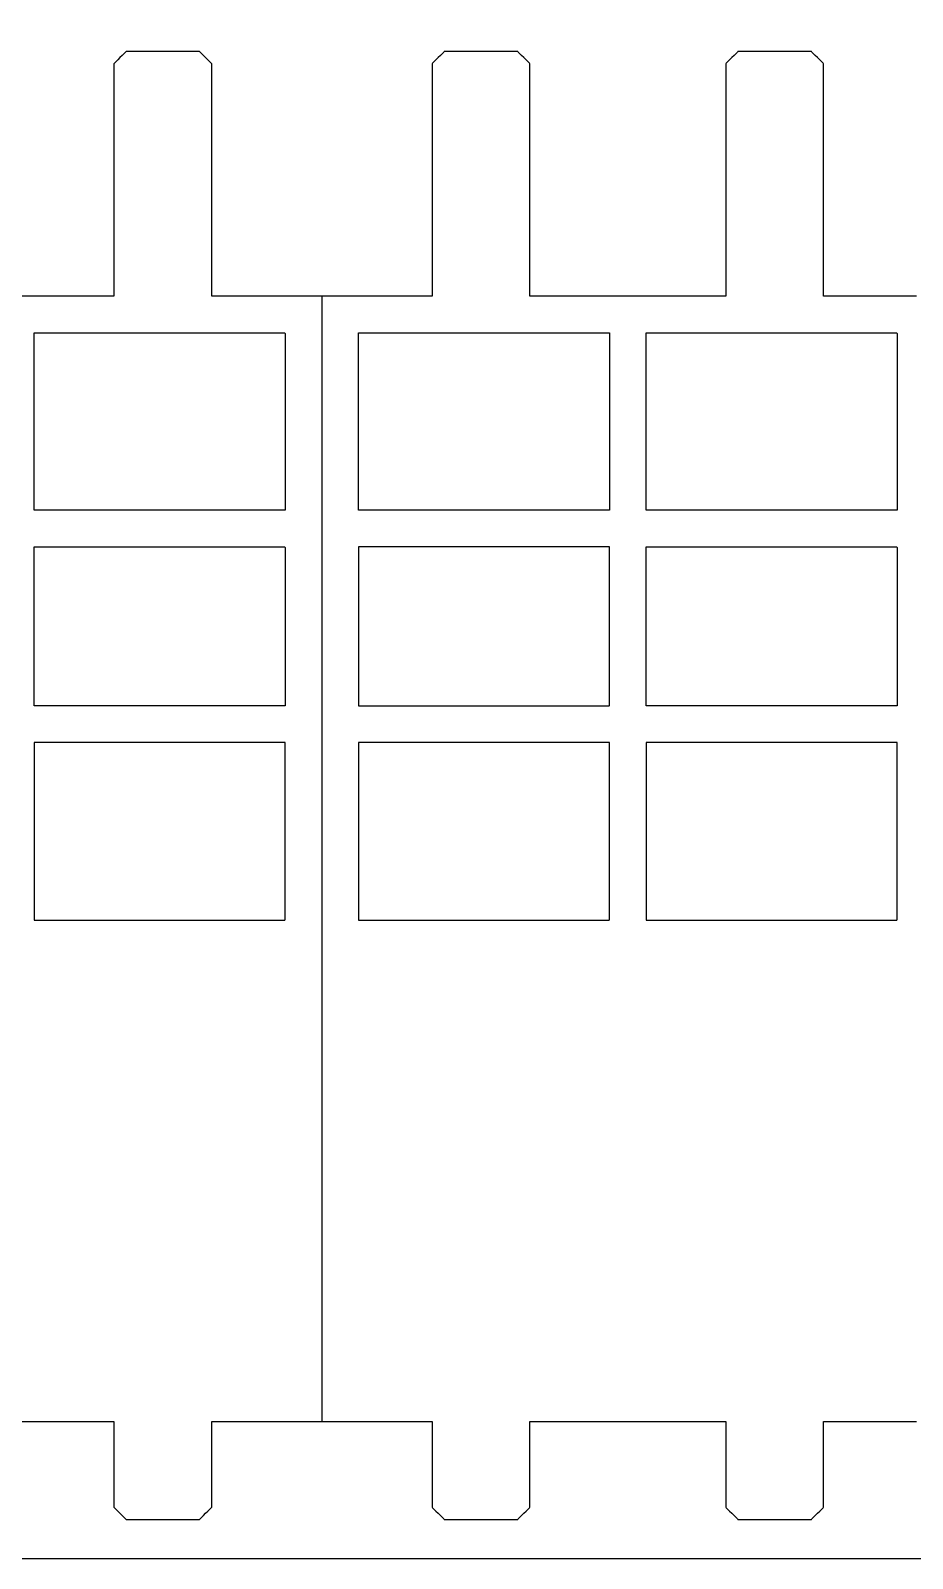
# Model space of a CAD drawing. Header units: millimetres. Extents: x 132 to 771, y 404 to 944.
# Drawn here: x 644.5 to 680.5, y 687.5 to 750 of the extents above; entities that cross this region are included whole.
import ezdxf

# ---------------------------------------------------------------- set-up
doc = ezdxf.new("R2010")
doc.units = ezdxf.units.MM
doc.header["$MEASUREMENT"] = 0
doc.layers.get('0').update_dxf_attribs({"linetype": 'CONTINUOUS', "true_color": 0xffffff})

msp = doc.modelspace()

# ---------------------------------------------------------------- linework, layer by layer
at = {"color": 6, "linetype": 'Continuous'}
msp.add_lwpolyline([(469.246, 687.545), (769.246, 687.545), (769.246, 837.545), (469.246, 837.545)], close=True, dxfattribs=at)
at = {"color": 7, "linetype": 'Continuous', "true_color": 0xffffff}
for points in [[(680.658, 739.14), (680.318, 739.14), (679.935, 739.14), (679.53, 739.14), (679.11, 739.14), (678.69, 739.14), (678.285, 739.14), (677.903, 739.14), (677.563, 739.14), (677.413, 739.14), (677.275, 739.14), (677.155, 739.14), (677.053, 739.14), (676.97, 739.14), (676.91, 739.14), (676.873, 739.14), (676.86, 739.14), (676.86, 739.168), (676.86, 739.248), (676.86, 739.375), (676.86, 739.548), (676.86, 739.763), (676.86, 740.018), (676.86, 740.305), (676.86, 740.625), (676.86, 740.973), (676.86, 741.343), (676.86, 741.735), (676.86, 742.145), (676.86, 743.005), (676.86, 743.89), (676.86, 744.775), (676.86, 745.635), (676.86, 746.045), (676.86, 746.438), (676.86, 746.808), (676.86, 747.155), (676.86, 747.475), (676.86, 747.763), (676.86, 748.018), (676.86, 748.233), (676.86, 748.405), (676.86, 748.533), (676.86, 748.613), (676.86, 748.64), (676.838, 748.663), (676.783, 748.718), (676.703, 748.798), (676.61, 748.89), (676.518, 748.983), (676.438, 749.063), (676.383, 749.118), (676.36, 749.14), (676.353, 749.14), (676.328, 749.14), (676.285, 749.14), (676.23, 749.14), (676.083, 749.14), (675.893, 749.14), (675.665, 749.14), (675.41, 749.14), (675.14, 749.14), (674.86, 749.14), (674.58, 749.14), (674.31, 749.14), (674.055, 749.14), (673.83, 749.14), (673.638, 749.14), (673.49, 749.14), (673.435, 749.14), (673.393, 749.14), (673.368, 749.14), (673.36, 749.14), (673.338, 749.118), (673.283, 749.063), (673.203, 748.983), (673.11, 748.89), (673.018, 748.798), (672.938, 748.718), (672.883, 748.663), (672.86, 748.64), (672.86, 748.613), (672.86, 748.533), (672.86, 748.405), (672.86, 748.233), (672.86, 748.018), (672.86, 747.763), (672.86, 747.475), (672.86, 747.155), (672.86, 746.808), (672.86, 746.438), (672.86, 746.045), (672.86, 745.635), (672.86, 744.775), (672.86, 743.89), (672.86, 743.005), (672.86, 742.145), (672.86, 741.735), (672.86, 741.343), (672.86, 740.973), (672.86, 740.625), (672.86, 740.305), (672.86, 740.018), (672.86, 739.763), (672.86, 739.548), (672.86, 739.375), (672.86, 739.248), (672.86, 739.168), (672.86, 739.14), (672.838, 739.14), (672.77, 739.14), (672.663, 739.14), (672.518, 739.14), (672.335, 739.14), (672.123, 739.14), (671.88, 739.14), (671.61, 739.14), (671.318, 739.14), (671.005, 739.14), (670.675, 739.14), (670.33, 739.14), (669.605, 739.14), (668.86, 739.14), (668.115, 739.14), (667.393, 739.14), (667.045, 739.14), (666.715, 739.14), (666.403, 739.14), (666.11, 739.14), (665.84, 739.14), (665.598, 739.14), (665.385, 739.14), (665.205, 739.14), (665.058, 739.14), (664.95, 739.14), (664.883, 739.14), (664.86, 739.14), (664.86, 739.168), (664.86, 739.248), (664.86, 739.375), (664.86, 739.548), (664.86, 739.763), (664.86, 740.018), (664.86, 740.305), (664.86, 740.625), (664.86, 740.973), (664.86, 741.343), (664.86, 741.735), (664.86, 742.145), (664.86, 743.005), (664.86, 743.89), (664.86, 744.775), (664.86, 745.635), (664.86, 746.045), (664.86, 746.438), (664.86, 746.808), (664.86, 747.155), (664.86, 747.475), (664.86, 747.763), (664.86, 748.018), (664.86, 748.233), (664.86, 748.405), (664.86, 748.533), (664.86, 748.613), (664.86, 748.64), (664.838, 748.663), (664.783, 748.718), (664.703, 748.798), (664.61, 748.89), (664.518, 748.983), (664.438, 749.063), (664.383, 749.118), (664.36, 749.14), (664.353, 749.14), (664.328, 749.14), (664.285, 749.14), (664.23, 749.14), (664.083, 749.14), (663.893, 749.14), (663.665, 749.14), (663.41, 749.14), (663.14, 749.14), (662.86, 749.14), (662.58, 749.14), (662.31, 749.14), (662.055, 749.14), (661.83, 749.14), (661.638, 749.14), (661.49, 749.14), (661.435, 749.14), (661.393, 749.14), (661.368, 749.14), (661.36, 749.14), (661.338, 749.118), (661.283, 749.063), (661.203, 748.983), (661.11, 748.89), (661.018, 748.798), (660.938, 748.718), (660.883, 748.663), (660.86, 748.64), (660.86, 748.613), (660.86, 748.533), (660.86, 748.405), (660.86, 748.233), (660.86, 748.018), (660.86, 747.763), (660.86, 747.475), (660.86, 747.155), (660.86, 746.808), (660.86, 746.438), (660.86, 746.045), (660.86, 745.635), (660.86, 744.775), (660.86, 743.89), (660.86, 743.005), (660.86, 742.145), (660.86, 741.735), (660.86, 741.343), (660.86, 740.973), (660.86, 740.625), (660.86, 740.305), (660.86, 740.018), (660.86, 739.763), (660.86, 739.548), (660.86, 739.375), (660.86, 739.248), (660.86, 739.168), (660.86, 739.14), (660.848, 739.14), (660.81, 739.14), (660.75, 739.14), (660.668, 739.14), (660.565, 739.14), (660.445, 739.14), (660.308, 739.14), (660.158, 739.14), (659.818, 739.14), (659.435, 739.14), (659.03, 739.14), (658.61, 739.14), (658.19, 739.14), (657.785, 739.14), (657.403, 739.14), (657.063, 739.14), (656.913, 739.14), (656.775, 739.14), (656.655, 739.14), (656.553, 739.14), (656.47, 739.14), (656.41, 739.14), (656.373, 739.14), (656.36, 739.14), (656.348, 739.14), (656.31, 739.14), (656.25, 739.14), (656.168, 739.14), (656.065, 739.14), (655.945, 739.14), (655.808, 739.14), (655.658, 739.14), (655.318, 739.14), (654.935, 739.14), (654.53, 739.14), (654.11, 739.14), (653.69, 739.14), (653.285, 739.14), (652.903, 739.14), (652.563, 739.14), (652.413, 739.14), (652.275, 739.14), (652.155, 739.14), (652.053, 739.14), (651.97, 739.14), (651.91, 739.14), (651.873, 739.14), (651.86, 739.14), (651.86, 739.168), (651.86, 739.248), (651.86, 739.375), (651.86, 739.548), (651.86, 739.763), (651.86, 740.018), (651.86, 740.305), (651.86, 740.625), (651.86, 740.973), (651.86, 741.343), (651.86, 741.735), (651.86, 742.145), (651.86, 743.005), (651.86, 743.89), (651.86, 744.775), (651.86, 745.635), (651.86, 746.045), (651.86, 746.438), (651.86, 746.808), (651.86, 747.155), (651.86, 747.475), (651.86, 747.763), (651.86, 748.018), (651.86, 748.233), (651.86, 748.405), (651.86, 748.533), (651.86, 748.613), (651.86, 748.64), (651.838, 748.663), (651.783, 748.718), (651.703, 748.798), (651.61, 748.89), (651.518, 748.983), (651.438, 749.063), (651.383, 749.118), (651.36, 749.14), (651.353, 749.14), (651.328, 749.14), (651.285, 749.14), (651.23, 749.14), (651.083, 749.14), (650.893, 749.14), (650.665, 749.14), (650.41, 749.14), (650.14, 749.14), (649.86, 749.14), (649.58, 749.14), (649.31, 749.14), (649.055, 749.14), (648.83, 749.14), (648.638, 749.14), (648.49, 749.14), (648.435, 749.14), (648.393, 749.14), (648.368, 749.14), (648.36, 749.14), (648.338, 749.118), (648.283, 749.063), (648.203, 748.983), (648.11, 748.89), (648.018, 748.798), (647.938, 748.718), (647.883, 748.663), (647.86, 748.64), (647.86, 748.613), (647.86, 748.533), (647.86, 748.405), (647.86, 748.233), (647.86, 748.018), (647.86, 747.763), (647.86, 747.475), (647.86, 747.155), (647.86, 746.808), (647.86, 746.438), (647.86, 746.045), (647.86, 745.635), (647.86, 744.775), (647.86, 743.89), (647.86, 743.005), (647.86, 742.145), (647.86, 741.735), (647.86, 741.343), (647.86, 740.973), (647.86, 740.625), (647.86, 740.305), (647.86, 740.018), (647.86, 739.763), (647.86, 739.548), (647.86, 739.375), (647.86, 739.248), (647.86, 739.168), (647.86, 739.14), (647.838, 739.14), (647.77, 739.14), (647.663, 739.14), (647.518, 739.14), (647.335, 739.14), (647.123, 739.14), (646.88, 739.14), (646.61, 739.14), (646.318, 739.14), (646.005, 739.14), (645.675, 739.14), (645.33, 739.14), (644.605, 739.14), (643.86, 739.14)], [(656.36, 739.14), (656.36, 739.108), (656.36, 739.008), (656.36, 738.848), (656.36, 738.623), (656.36, 738.343), (656.36, 738.003), (656.36, 737.61), (656.36, 737.163), (656.36, 736.668), (656.36, 736.123), (656.36, 735.53), (656.36, 734.895), (656.36, 734.218), (656.36, 733.5), (656.36, 731.953), (656.36, 730.27), (656.36, 728.47), (656.36, 726.57), (656.36, 724.585), (656.36, 722.533), (656.36, 720.43), (656.36, 716.14), (656.36, 711.85), (656.36, 709.748), (656.36, 707.695), (656.36, 705.71), (656.36, 703.81), (656.36, 702.01), (656.36, 700.328), (656.36, 698.78), (656.36, 698.063), (656.36, 697.385), (656.36, 696.75), (656.36, 696.158), (656.36, 695.613), (656.36, 695.118), (656.36, 694.67), (656.36, 694.278), (656.36, 693.938), (656.36, 693.658), (656.36, 693.433), (656.36, 693.273), (656.36, 693.173), (656.36, 693.14)], [(644.61, 737.64), (644.618, 737.64), (644.64, 737.64), (644.725, 737.64), (644.863, 737.64), (645.05, 737.64), (645.283, 737.64), (645.555, 737.64), (645.868, 737.64), (646.213, 737.64), (646.585, 737.64), (646.988, 737.64), (647.41, 737.64), (647.853, 737.64), (648.778, 737.64), (649.735, 737.64), (650.69, 737.64), (651.158, 737.64), (651.615, 737.64), (652.058, 737.64), (652.48, 737.64), (652.88, 737.64), (653.255, 737.64), (653.6, 737.64), (653.91, 737.64), (654.183, 737.64), (654.415, 737.64), (654.603, 737.64), (654.74, 737.64), (654.825, 737.64), (654.845, 737.64), (654.853, 737.64), (654.86, 737.62), (654.86, 737.558), (654.86, 737.46), (654.86, 737.328), (654.86, 737.165), (654.86, 736.97), (654.86, 736.75), (654.86, 736.508), (654.86, 736.243), (654.86, 735.958), (654.86, 735.66), (654.86, 735.345), (654.86, 734.69), (654.86, 734.015), (654.86, 733.34), (654.86, 732.685), (654.86, 732.37), (654.86, 732.073), (654.86, 731.788), (654.86, 731.523), (654.86, 731.28), (654.86, 731.06), (654.86, 730.865), (654.86, 730.703), (654.86, 730.57), (654.86, 730.473), (654.86, 730.41), (654.86, 730.39), (654.853, 730.39), (654.83, 730.39), (654.745, 730.39), (654.608, 730.39), (654.42, 730.39), (654.188, 730.39), (653.915, 730.39), (653.603, 730.39), (653.258, 730.39), (652.883, 730.39), (652.483, 730.39), (652.06, 730.39), (651.618, 730.39), (651.16, 730.39), (650.69, 730.39), (649.735, 730.39), (648.778, 730.39), (647.853, 730.39), (647.41, 730.39), (646.985, 730.39), (646.585, 730.39), (646.208, 730.39), (645.863, 730.39), (645.553, 730.39), (645.278, 730.39), (645.045, 730.39), (644.858, 730.39), (644.72, 730.39), (644.633, 730.39), (644.61, 730.39), (644.603, 730.39), (644.61, 730.41), (644.61, 730.473), (644.61, 730.57), (644.61, 730.703), (644.61, 730.865), (644.61, 731.06), (644.61, 731.28), (644.61, 731.523), (644.61, 731.788), (644.61, 732.073), (644.61, 732.37), (644.61, 732.685), (644.61, 733.34), (644.61, 734.015), (644.61, 734.69), (644.61, 735.345), (644.61, 735.66), (644.61, 735.958), (644.61, 736.243), (644.61, 736.508), (644.61, 736.75), (644.61, 736.97), (644.61, 737.165), (644.61, 737.328), (644.61, 737.46), (644.61, 737.558), (644.61, 737.62), (644.61, 737.64)], [(668.11, 737.64), (668.11, 737.62), (668.11, 737.558), (668.11, 737.46), (668.11, 737.328), (668.11, 737.165), (668.11, 736.97), (668.11, 736.75), (668.11, 736.508), (668.11, 736.243), (668.11, 735.958), (668.11, 735.66), (668.11, 735.345), (668.11, 734.69), (668.11, 734.015), (668.11, 733.34), (668.11, 732.685), (668.11, 732.37), (668.11, 732.073), (668.11, 731.788), (668.11, 731.523), (668.11, 731.28), (668.11, 731.06), (668.11, 730.865), (668.11, 730.703), (668.11, 730.57), (668.11, 730.473), (668.11, 730.41), (668.11, 730.39), (668.103, 730.39), (668.08, 730.39), (667.995, 730.39), (667.858, 730.39), (667.67, 730.39), (667.438, 730.39), (667.165, 730.39), (666.853, 730.39), (666.508, 730.39), (666.133, 730.39), (665.733, 730.39), (665.31, 730.39), (664.868, 730.39), (664.41, 730.39), (663.94, 730.39), (662.985, 730.39), (662.028, 730.39), (661.103, 730.39), (660.66, 730.39), (660.235, 730.39), (659.835, 730.39), (659.458, 730.39), (659.113, 730.39), (658.803, 730.39), (658.528, 730.39), (658.295, 730.39), (658.108, 730.39), (657.97, 730.39), (657.883, 730.39), (657.86, 730.39), (657.853, 730.39), (657.86, 730.41), (657.86, 730.473), (657.86, 730.57), (657.86, 730.703), (657.86, 730.865), (657.86, 731.06), (657.86, 731.28), (657.86, 731.523), (657.86, 731.788), (657.86, 732.073), (657.86, 732.37), (657.86, 732.685), (657.86, 733.34), (657.86, 734.015), (657.86, 734.69), (657.86, 735.345), (657.86, 735.66), (657.86, 735.958), (657.86, 736.243), (657.86, 736.508), (657.86, 736.75), (657.86, 736.97), (657.86, 737.165), (657.86, 737.328), (657.86, 737.46), (657.86, 737.558), (657.86, 737.62), (657.86, 737.64), (657.868, 737.64), (657.89, 737.64), (657.975, 737.64), (658.113, 737.64), (658.3, 737.64), (658.533, 737.64), (658.805, 737.64), (659.118, 737.64), (659.463, 737.64), (659.835, 737.64), (660.238, 737.64), (660.66, 737.64), (661.103, 737.64), (662.028, 737.64), (662.985, 737.64), (663.94, 737.64), (664.408, 737.64), (664.865, 737.64), (665.308, 737.64), (665.73, 737.64), (666.13, 737.64), (666.505, 737.64), (666.85, 737.64), (667.16, 737.64), (667.433, 737.64), (667.665, 737.64), (667.853, 737.64), (667.99, 737.64), (668.075, 737.64), (668.095, 737.64), (668.103, 737.64), (668.11, 737.64)], [(669.61, 737.64), (669.618, 737.64), (669.64, 737.64), (669.725, 737.64), (669.863, 737.64), (670.05, 737.64), (670.283, 737.64), (670.555, 737.64), (670.868, 737.64), (671.213, 737.64), (671.585, 737.64), (671.988, 737.64), (672.41, 737.64), (672.853, 737.64), (673.778, 737.64), (674.735, 737.64), (675.69, 737.64), (676.158, 737.64), (676.615, 737.64), (677.058, 737.64), (677.48, 737.64), (677.88, 737.64), (678.255, 737.64), (678.6, 737.64), (678.91, 737.64), (679.183, 737.64), (679.415, 737.64), (679.603, 737.64), (679.74, 737.64), (679.825, 737.64), (679.845, 737.64), (679.853, 737.64), (679.86, 737.62), (679.86, 737.558), (679.86, 737.46), (679.86, 737.328), (679.86, 737.165), (679.86, 736.97), (679.86, 736.75), (679.86, 736.508), (679.86, 736.243), (679.86, 735.958), (679.86, 735.66), (679.86, 735.345), (679.86, 734.69), (679.86, 734.015), (679.86, 733.34), (679.86, 732.685), (679.86, 732.37), (679.86, 732.073), (679.86, 731.788), (679.86, 731.523), (679.86, 731.28), (679.86, 731.06), (679.86, 730.865), (679.86, 730.703), (679.86, 730.57), (679.86, 730.473), (679.86, 730.41), (679.86, 730.39), (679.853, 730.39), (679.83, 730.39), (679.745, 730.39), (679.608, 730.39), (679.42, 730.39), (679.188, 730.39), (678.915, 730.39), (678.603, 730.39), (678.258, 730.39), (677.883, 730.39), (677.483, 730.39), (677.06, 730.39), (676.618, 730.39), (676.16, 730.39), (675.69, 730.39), (674.735, 730.39), (673.778, 730.39), (672.853, 730.39), (672.41, 730.39), (671.985, 730.39), (671.585, 730.39), (671.208, 730.39), (670.863, 730.39), (670.553, 730.39), (670.278, 730.39), (670.045, 730.39), (669.858, 730.39), (669.72, 730.39), (669.633, 730.39), (669.61, 730.39), (669.603, 730.39), (669.61, 730.41), (669.61, 730.473), (669.61, 730.57), (669.61, 730.703), (669.61, 730.865), (669.61, 731.06), (669.61, 731.28), (669.61, 731.523), (669.61, 731.788), (669.61, 732.073), (669.61, 732.37), (669.61, 732.685), (669.61, 733.34), (669.61, 734.015), (669.61, 734.69), (669.61, 735.345), (669.61, 735.66), (669.61, 735.958), (669.61, 736.243), (669.61, 736.508), (669.61, 736.75), (669.61, 736.97), (669.61, 737.165), (669.61, 737.328), (669.61, 737.46), (669.61, 737.558), (669.61, 737.62), (669.61, 737.64)], [(644.61, 728.89), (644.618, 728.89), (644.64, 728.89), (644.725, 728.89), (644.863, 728.89), (645.05, 728.89), (645.283, 728.89), (645.555, 728.89), (645.868, 728.89), (646.213, 728.89), (646.585, 728.89), (646.988, 728.89), (647.41, 728.89), (647.853, 728.89), (648.778, 728.89), (649.735, 728.89), (650.69, 728.89), (651.158, 728.89), (651.615, 728.89), (652.058, 728.89), (652.48, 728.89), (652.88, 728.89), (653.255, 728.89), (653.6, 728.89), (653.91, 728.89), (654.183, 728.89), (654.415, 728.89), (654.603, 728.89), (654.74, 728.89), (654.825, 728.89), (654.845, 728.89), (654.853, 728.89), (654.86, 728.873), (654.86, 728.818), (654.86, 728.73), (654.86, 728.61), (654.86, 728.463), (654.86, 728.29), (654.86, 728.093), (654.86, 727.875), (654.86, 727.638), (654.86, 727.383), (654.86, 726.833), (654.86, 726.245), (654.86, 725.64), (654.86, 725.035), (654.86, 724.448), (654.86, 723.898), (654.86, 723.643), (654.86, 723.405), (654.86, 723.188), (654.86, 722.99), (654.86, 722.818), (654.86, 722.67), (654.86, 722.55), (654.86, 722.463), (654.86, 722.408), (654.86, 722.39), (654.853, 722.39), (654.83, 722.39), (654.745, 722.39), (654.608, 722.39), (654.42, 722.39), (654.188, 722.39), (653.915, 722.39), (653.603, 722.39), (653.258, 722.39), (652.883, 722.39), (652.483, 722.39), (652.06, 722.39), (651.618, 722.39), (651.16, 722.39), (650.69, 722.39), (649.735, 722.39), (648.778, 722.39), (647.853, 722.39), (647.41, 722.39), (646.985, 722.39), (646.585, 722.39), (646.208, 722.39), (645.863, 722.39), (645.553, 722.39), (645.278, 722.39), (645.045, 722.39), (644.858, 722.39), (644.72, 722.39), (644.633, 722.39), (644.61, 722.39), (644.603, 722.39), (644.61, 722.408), (644.61, 722.463), (644.61, 722.55), (644.61, 722.67), (644.61, 722.818), (644.61, 722.99), (644.61, 723.188), (644.61, 723.405), (644.61, 723.643), (644.61, 723.898), (644.61, 724.448), (644.61, 725.035), (644.61, 725.64), (644.61, 726.245), (644.61, 726.833), (644.61, 727.383), (644.61, 727.638), (644.61, 727.875), (644.61, 728.093), (644.61, 728.29), (644.61, 728.463), (644.61, 728.61), (644.61, 728.73), (644.61, 728.818), (644.61, 728.873), (644.61, 728.89)], [(657.86, 728.89), (657.86, 728.873), (657.86, 728.818), (657.86, 728.73), (657.86, 728.61), (657.86, 728.463), (657.86, 728.29), (657.86, 728.093), (657.86, 727.875), (657.86, 727.638), (657.86, 727.383), (657.86, 726.833), (657.86, 726.245), (657.86, 725.64), (657.86, 725.035), (657.86, 724.448), (657.86, 723.898), (657.86, 723.643), (657.86, 723.405), (657.86, 723.188), (657.86, 722.99), (657.86, 722.818), (657.86, 722.67), (657.86, 722.55), (657.86, 722.463), (657.86, 722.408), (657.86, 722.39), (657.868, 722.39), (657.89, 722.39), (657.975, 722.39), (658.113, 722.39), (658.3, 722.39), (658.533, 722.39), (658.805, 722.39), (659.118, 722.39), (659.463, 722.39), (659.835, 722.39), (660.238, 722.39), (660.66, 722.39), (661.103, 722.39), (662.028, 722.39), (662.985, 722.39), (663.94, 722.39), (664.408, 722.39), (664.865, 722.39), (665.308, 722.39), (665.73, 722.39), (666.13, 722.39), (666.505, 722.39), (666.85, 722.39), (667.16, 722.39), (667.433, 722.39), (667.665, 722.39), (667.853, 722.39), (667.99, 722.39), (668.075, 722.39), (668.095, 722.39), (668.103, 722.39), (668.11, 722.408), (668.11, 722.463), (668.11, 722.55), (668.11, 722.67), (668.11, 722.818), (668.11, 722.99), (668.11, 723.188), (668.11, 723.405), (668.11, 723.643), (668.11, 723.898), (668.11, 724.448), (668.11, 725.035), (668.11, 725.64), (668.11, 726.245), (668.11, 726.833), (668.11, 727.383), (668.11, 727.638), (668.11, 727.875), (668.11, 728.093), (668.11, 728.29), (668.11, 728.463), (668.11, 728.61), (668.11, 728.73), (668.11, 728.818), (668.11, 728.873), (668.11, 728.89), (668.103, 728.89), (668.08, 728.89), (667.995, 728.89), (667.858, 728.89), (667.67, 728.89), (667.438, 728.89), (667.165, 728.89), (666.853, 728.89), (666.508, 728.89), (666.133, 728.89), (665.733, 728.89), (665.31, 728.89), (664.868, 728.89), (664.41, 728.89), (663.94, 728.89), (662.985, 728.89), (662.028, 728.89), (661.103, 728.89), (660.66, 728.89), (660.235, 728.89), (659.835, 728.89), (659.458, 728.89), (659.113, 728.89), (658.803, 728.89), (658.528, 728.89), (658.295, 728.89), (658.108, 728.89), (657.97, 728.89), (657.883, 728.89), (657.86, 728.89), (657.853, 728.89), (657.86, 728.89)], [(669.61, 728.89), (669.618, 728.89), (669.64, 728.89), (669.725, 728.89), (669.863, 728.89), (670.05, 728.89), (670.283, 728.89), (670.555, 728.89), (670.868, 728.89), (671.213, 728.89), (671.585, 728.89), (671.988, 728.89), (672.41, 728.89), (672.853, 728.89), (673.778, 728.89), (674.735, 728.89), (675.69, 728.89), (676.158, 728.89), (676.615, 728.89), (677.058, 728.89), (677.48, 728.89), (677.88, 728.89), (678.255, 728.89), (678.6, 728.89), (678.91, 728.89), (679.183, 728.89), (679.415, 728.89), (679.603, 728.89), (679.74, 728.89), (679.825, 728.89), (679.845, 728.89), (679.853, 728.89), (679.86, 728.873), (679.86, 728.818), (679.86, 728.73), (679.86, 728.61), (679.86, 728.463), (679.86, 728.29), (679.86, 728.093), (679.86, 727.875), (679.86, 727.638), (679.86, 727.383), (679.86, 726.833), (679.86, 726.245), (679.86, 725.64), (679.86, 725.035), (679.86, 724.448), (679.86, 723.898), (679.86, 723.643), (679.86, 723.405), (679.86, 723.188), (679.86, 722.99), (679.86, 722.818), (679.86, 722.67), (679.86, 722.55), (679.86, 722.463), (679.86, 722.408), (679.86, 722.39), (679.853, 722.39), (679.83, 722.39), (679.745, 722.39), (679.608, 722.39), (679.42, 722.39), (679.188, 722.39), (678.915, 722.39), (678.603, 722.39), (678.258, 722.39), (677.883, 722.39), (677.483, 722.39), (677.06, 722.39), (676.618, 722.39), (676.16, 722.39), (675.69, 722.39), (674.735, 722.39), (673.778, 722.39), (672.853, 722.39), (672.41, 722.39), (671.985, 722.39), (671.585, 722.39), (671.208, 722.39), (670.863, 722.39), (670.553, 722.39), (670.278, 722.39), (670.045, 722.39), (669.858, 722.39), (669.72, 722.39), (669.633, 722.39), (669.61, 722.39), (669.603, 722.39), (669.61, 722.408), (669.61, 722.463), (669.61, 722.55), (669.61, 722.67), (669.61, 722.818), (669.61, 722.99), (669.61, 723.188), (669.61, 723.405), (669.61, 723.643), (669.61, 723.898), (669.61, 724.448), (669.61, 725.035), (669.61, 725.64), (669.61, 726.245), (669.61, 726.833), (669.61, 727.383), (669.61, 727.638), (669.61, 727.875), (669.61, 728.093), (669.61, 728.29), (669.61, 728.463), (669.61, 728.61), (669.61, 728.73), (669.61, 728.818), (669.61, 728.873), (669.61, 728.89)], [(644.61, 713.64), (644.618, 713.64), (644.64, 713.64), (644.725, 713.64), (644.863, 713.64), (645.05, 713.64), (645.283, 713.64), (645.555, 713.64), (645.868, 713.64), (646.213, 713.64), (646.585, 713.64), (646.988, 713.64), (647.41, 713.64), (647.853, 713.64), (648.778, 713.64), (649.735, 713.64), (650.69, 713.64), (651.158, 713.64), (651.615, 713.64), (652.058, 713.64), (652.48, 713.64), (652.88, 713.64), (653.255, 713.64), (653.6, 713.64), (653.91, 713.64), (654.183, 713.64), (654.415, 713.64), (654.603, 713.64), (654.74, 713.64), (654.825, 713.64), (654.845, 713.64), (654.853, 713.64), (654.86, 713.66), (654.86, 713.723), (654.86, 713.82), (654.86, 713.953), (654.86, 714.115), (654.86, 714.31), (654.86, 714.53), (654.86, 714.773), (654.86, 715.038), (654.86, 715.323), (654.86, 715.62), (654.86, 715.935), (654.86, 716.59), (654.86, 717.265), (654.86, 717.94), (654.86, 718.595), (654.86, 718.91), (654.86, 719.208), (654.86, 719.493), (654.86, 719.758), (654.86, 720), (654.86, 720.22), (654.86, 720.415), (654.86, 720.578), (654.86, 720.71), (654.86, 720.808), (654.86, 720.87), (654.86, 720.89), (654.853, 720.89), (654.83, 720.89), (654.745, 720.89), (654.608, 720.89), (654.42, 720.89), (654.188, 720.89), (653.915, 720.89), (653.603, 720.89), (653.258, 720.89), (652.883, 720.89), (652.483, 720.89), (652.06, 720.89), (651.618, 720.89), (651.16, 720.89), (650.69, 720.89), (649.735, 720.89), (648.778, 720.89), (647.853, 720.89), (647.41, 720.89), (646.985, 720.89), (646.585, 720.89), (646.208, 720.89), (645.863, 720.89), (645.553, 720.89), (645.278, 720.89), (645.045, 720.89), (644.858, 720.89), (644.72, 720.89), (644.633, 720.89), (644.61, 720.89), (644.603, 720.89), (644.61, 720.87), (644.61, 720.808), (644.61, 720.71), (644.61, 720.578), (644.61, 720.415), (644.61, 720.22), (644.61, 720), (644.61, 719.758), (644.61, 719.493), (644.61, 719.208), (644.61, 718.91), (644.61, 718.595), (644.61, 717.94), (644.61, 717.265), (644.61, 716.59), (644.61, 715.935), (644.61, 715.62), (644.61, 715.323), (644.61, 715.038), (644.61, 714.773), (644.61, 714.53), (644.61, 714.31), (644.61, 714.115), (644.61, 713.953), (644.61, 713.82), (644.61, 713.723), (644.61, 713.66), (644.61, 713.64)], [(657.86, 713.64), (657.868, 713.64), (657.89, 713.64), (657.975, 713.64), (658.113, 713.64), (658.3, 713.64), (658.533, 713.64), (658.805, 713.64), (659.118, 713.64), (659.463, 713.64), (659.835, 713.64), (660.238, 713.64), (660.66, 713.64), (661.103, 713.64), (662.028, 713.64), (662.985, 713.64), (663.94, 713.64), (664.408, 713.64), (664.865, 713.64), (665.308, 713.64), (665.73, 713.64), (666.13, 713.64), (666.505, 713.64), (666.85, 713.64), (667.16, 713.64), (667.433, 713.64), (667.665, 713.64), (667.853, 713.64), (667.99, 713.64), (668.075, 713.64), (668.095, 713.64), (668.103, 713.64), (668.11, 713.66), (668.11, 713.723), (668.11, 713.82), (668.11, 713.953), (668.11, 714.115), (668.11, 714.31), (668.11, 714.53), (668.11, 714.773), (668.11, 715.038), (668.11, 715.323), (668.11, 715.62), (668.11, 715.935), (668.11, 716.59), (668.11, 717.265), (668.11, 717.94), (668.11, 718.595), (668.11, 718.91), (668.11, 719.208), (668.11, 719.493), (668.11, 719.758), (668.11, 720), (668.11, 720.22), (668.11, 720.415), (668.11, 720.578), (668.11, 720.71), (668.11, 720.808), (668.11, 720.87), (668.11, 720.89), (668.103, 720.89), (668.08, 720.89), (667.995, 720.89), (667.858, 720.89), (667.67, 720.89), (667.438, 720.89), (667.165, 720.89), (666.853, 720.89), (666.508, 720.89), (666.133, 720.89), (665.733, 720.89), (665.31, 720.89), (664.868, 720.89), (664.41, 720.89), (663.94, 720.89), (662.985, 720.89), (662.028, 720.89), (661.103, 720.89), (660.66, 720.89), (660.235, 720.89), (659.835, 720.89), (659.458, 720.89), (659.113, 720.89), (658.803, 720.89), (658.528, 720.89), (658.295, 720.89), (658.108, 720.89), (657.97, 720.89), (657.883, 720.89), (657.86, 720.89), (657.853, 720.89), (657.86, 720.87), (657.86, 720.808), (657.86, 720.71), (657.86, 720.578), (657.86, 720.415), (657.86, 720.22), (657.86, 720), (657.86, 719.758), (657.86, 719.493), (657.86, 719.208), (657.86, 718.91), (657.86, 718.595), (657.86, 717.94), (657.86, 717.265), (657.86, 716.59), (657.86, 715.935), (657.86, 715.62), (657.86, 715.323), (657.86, 715.038), (657.86, 714.773), (657.86, 714.53), (657.86, 714.31), (657.86, 714.115), (657.86, 713.953), (657.86, 713.82), (657.86, 713.723), (657.86, 713.66), (657.86, 713.64)], [(669.61, 713.64), (669.618, 713.64), (669.64, 713.64), (669.725, 713.64), (669.863, 713.64), (670.05, 713.64), (670.283, 713.64), (670.555, 713.64), (670.868, 713.64), (671.213, 713.64), (671.585, 713.64), (671.988, 713.64), (672.41, 713.64), (672.853, 713.64), (673.778, 713.64), (674.735, 713.64), (675.69, 713.64), (676.158, 713.64), (676.615, 713.64), (677.058, 713.64), (677.48, 713.64), (677.88, 713.64), (678.255, 713.64), (678.6, 713.64), (678.91, 713.64), (679.183, 713.64), (679.415, 713.64), (679.603, 713.64), (679.74, 713.64), (679.825, 713.64), (679.845, 713.64), (679.853, 713.64), (679.86, 713.66), (679.86, 713.723), (679.86, 713.82), (679.86, 713.953), (679.86, 714.115), (679.86, 714.31), (679.86, 714.53), (679.86, 714.773), (679.86, 715.038), (679.86, 715.323), (679.86, 715.62), (679.86, 715.935), (679.86, 716.59), (679.86, 717.265), (679.86, 717.94), (679.86, 718.595), (679.86, 718.91), (679.86, 719.208), (679.86, 719.493), (679.86, 719.758), (679.86, 720), (679.86, 720.22), (679.86, 720.415), (679.86, 720.578), (679.86, 720.71), (679.86, 720.808), (679.86, 720.87), (679.86, 720.89), (679.853, 720.89), (679.83, 720.89), (679.745, 720.89), (679.608, 720.89), (679.42, 720.89), (679.188, 720.89), (678.915, 720.89), (678.603, 720.89), (678.258, 720.89), (677.883, 720.89), (677.483, 720.89), (677.06, 720.89), (676.618, 720.89), (676.16, 720.89), (675.69, 720.89), (674.735, 720.89), (673.778, 720.89), (672.853, 720.89), (672.41, 720.89), (671.985, 720.89), (671.585, 720.89), (671.208, 720.89), (670.863, 720.89), (670.553, 720.89), (670.278, 720.89), (670.045, 720.89), (669.858, 720.89), (669.72, 720.89), (669.633, 720.89), (669.61, 720.89), (669.603, 720.89), (669.61, 720.87), (669.61, 720.808), (669.61, 720.71), (669.61, 720.578), (669.61, 720.415), (669.61, 720.22), (669.61, 720), (669.61, 719.758), (669.61, 719.493), (669.61, 719.208), (669.61, 718.91), (669.61, 718.595), (669.61, 717.94), (669.61, 717.265), (669.61, 716.59), (669.61, 715.935), (669.61, 715.62), (669.61, 715.323), (669.61, 715.038), (669.61, 714.773), (669.61, 714.53), (669.61, 714.31), (669.61, 714.115), (669.61, 713.953), (669.61, 713.82), (669.61, 713.723), (669.61, 713.66), (669.61, 713.64)], [(643.86, 693.14), (644.605, 693.14), (645.33, 693.14), (645.675, 693.14), (646.005, 693.14), (646.318, 693.14), (646.61, 693.14), (646.88, 693.14), (647.123, 693.14), (647.335, 693.14), (647.518, 693.14), (647.663, 693.14), (647.77, 693.14), (647.838, 693.14), (647.86, 693.14), (647.86, 693.13), (647.86, 693.1), (647.86, 693.053), (647.86, 692.99), (647.86, 692.91), (647.86, 692.818), (647.86, 692.593), (647.86, 692.328), (647.86, 692.033), (647.86, 691.718), (647.86, 691.39), (647.86, 691.063), (647.86, 690.748), (647.86, 690.453), (647.86, 690.188), (647.86, 689.963), (647.86, 689.87), (647.86, 689.79), (647.86, 689.728), (647.86, 689.68), (647.86, 689.65), (647.86, 689.64), (647.883, 689.618), (647.938, 689.563), (648.018, 689.483), (648.11, 689.39), (648.203, 689.298), (648.283, 689.218), (648.338, 689.163), (648.36, 689.14), (648.368, 689.14), (648.393, 689.14), (648.435, 689.14), (648.49, 689.14), (648.638, 689.14), (648.83, 689.14), (649.055, 689.14), (649.31, 689.14), (649.58, 689.14), (649.86, 689.14), (650.14, 689.14), (650.41, 689.14), (650.665, 689.14), (650.893, 689.14), (651.083, 689.14), (651.23, 689.14), (651.285, 689.14), (651.328, 689.14), (651.353, 689.14), (651.36, 689.14), (651.383, 689.163), (651.438, 689.218), (651.518, 689.298), (651.61, 689.39), (651.703, 689.483), (651.783, 689.563), (651.838, 689.618), (651.86, 689.64), (651.86, 689.65), (651.86, 689.68), (651.86, 689.728), (651.86, 689.79), (651.86, 689.87), (651.86, 689.963), (651.86, 690.188), (651.86, 690.453), (651.86, 690.748), (651.86, 691.063), (651.86, 691.39), (651.86, 691.718), (651.86, 692.033), (651.86, 692.328), (651.86, 692.593), (651.86, 692.818), (651.86, 692.91), (651.86, 692.99), (651.86, 693.053), (651.86, 693.1), (651.86, 693.13), (651.86, 693.14), (651.873, 693.14), (651.91, 693.14), (651.97, 693.14), (652.053, 693.14), (652.155, 693.14), (652.275, 693.14), (652.413, 693.14), (652.563, 693.14), (652.903, 693.14), (653.285, 693.14), (653.69, 693.14), (654.11, 693.14), (654.53, 693.14), (654.935, 693.14), (655.318, 693.14), (655.658, 693.14), (655.808, 693.14), (655.945, 693.14), (656.065, 693.14), (656.168, 693.14), (656.248, 693.14), (656.31, 693.14), (656.348, 693.14), (656.36, 693.14), (656.373, 693.14), (656.41, 693.14), (656.47, 693.14), (656.553, 693.14), (656.655, 693.14), (656.775, 693.14), (656.913, 693.14), (657.063, 693.14), (657.403, 693.14), (657.785, 693.14), (658.19, 693.14), (658.61, 693.14), (659.03, 693.14), (659.435, 693.14), (659.818, 693.14), (660.158, 693.14), (660.308, 693.14), (660.445, 693.14), (660.565, 693.14), (660.668, 693.14), (660.748, 693.14), (660.81, 693.14), (660.848, 693.14), (660.86, 693.14), (660.86, 693.13), (660.86, 693.1), (660.86, 693.053), (660.86, 692.99), (660.86, 692.91), (660.86, 692.818), (660.86, 692.593), (660.86, 692.328), (660.86, 692.033), (660.86, 691.718), (660.86, 691.39), (660.86, 691.063), (660.86, 690.748), (660.86, 690.453), (660.86, 690.188), (660.86, 689.963), (660.86, 689.87), (660.86, 689.79), (660.86, 689.728), (660.86, 689.68), (660.86, 689.65), (660.86, 689.64), (660.883, 689.618), (660.938, 689.563), (661.018, 689.483), (661.11, 689.39), (661.203, 689.298), (661.283, 689.218), (661.338, 689.163), (661.36, 689.14), (661.368, 689.14), (661.393, 689.14), (661.435, 689.14), (661.49, 689.14), (661.638, 689.14), (661.83, 689.14), (662.055, 689.14), (662.31, 689.14), (662.58, 689.14), (662.86, 689.14), (663.14, 689.14), (663.41, 689.14), (663.665, 689.14), (663.893, 689.14), (664.083, 689.14), (664.23, 689.14), (664.285, 689.14), (664.328, 689.14), (664.353, 689.14), (664.36, 689.14), (664.383, 689.163), (664.438, 689.218), (664.518, 689.298), (664.61, 689.39), (664.703, 689.483), (664.783, 689.563), (664.838, 689.618), (664.86, 689.64), (664.86, 689.65), (664.86, 689.68), (664.86, 689.728), (664.86, 689.79), (664.86, 689.87), (664.86, 689.963), (664.86, 690.188), (664.86, 690.453), (664.86, 690.748), (664.86, 691.063), (664.86, 691.39), (664.86, 691.718), (664.86, 692.033), (664.86, 692.328), (664.86, 692.593), (664.86, 692.818), (664.86, 692.91), (664.86, 692.99), (664.86, 693.053), (664.86, 693.1), (664.86, 693.13), (664.86, 693.14), (664.883, 693.14), (664.95, 693.14), (665.058, 693.14), (665.205, 693.14), (665.385, 693.14), (665.598, 693.14), (665.84, 693.14), (666.11, 693.14), (666.403, 693.14), (666.715, 693.14), (667.045, 693.14), (667.393, 693.14), (668.115, 693.14), (668.86, 693.14), (669.605, 693.14), (670.33, 693.14), (670.675, 693.14), (671.005, 693.14), (671.318, 693.14), (671.61, 693.14), (671.88, 693.14), (672.123, 693.14), (672.335, 693.14), (672.518, 693.14), (672.663, 693.14), (672.77, 693.14), (672.838, 693.14), (672.86, 693.14), (672.86, 693.13), (672.86, 693.1), (672.86, 693.053), (672.86, 692.99), (672.86, 692.91), (672.86, 692.818), (672.86, 692.593), (672.86, 692.328), (672.86, 692.033), (672.86, 691.718), (672.86, 691.39), (672.86, 691.063), (672.86, 690.748), (672.86, 690.453), (672.86, 690.188), (672.86, 689.963), (672.86, 689.87), (672.86, 689.79), (672.86, 689.728), (672.86, 689.68), (672.86, 689.65), (672.86, 689.64), (672.883, 689.618), (672.938, 689.563), (673.018, 689.483), (673.11, 689.39), (673.203, 689.298), (673.283, 689.218), (673.338, 689.163), (673.36, 689.14), (673.368, 689.14), (673.393, 689.14), (673.435, 689.14), (673.49, 689.14), (673.638, 689.14), (673.83, 689.14), (674.055, 689.14), (674.31, 689.14), (674.58, 689.14), (674.86, 689.14), (675.14, 689.14), (675.41, 689.14), (675.665, 689.14), (675.893, 689.14), (676.083, 689.14), (676.23, 689.14), (676.285, 689.14), (676.328, 689.14), (676.353, 689.14), (676.36, 689.14), (676.383, 689.163), (676.438, 689.218), (676.518, 689.298), (676.61, 689.39), (676.703, 689.483), (676.783, 689.563), (676.838, 689.618), (676.86, 689.64), (676.86, 689.65), (676.86, 689.68), (676.86, 689.728), (676.86, 689.79), (676.86, 689.87), (676.86, 689.963), (676.86, 690.188), (676.86, 690.453), (676.86, 690.748), (676.86, 691.063), (676.86, 691.39), (676.86, 691.718), (676.86, 692.033), (676.86, 692.328), (676.86, 692.593), (676.86, 692.818), (676.86, 692.91), (676.86, 692.99), (676.86, 693.053), (676.86, 693.1), (676.86, 693.13), (676.86, 693.14), (676.873, 693.14), (676.91, 693.14), (676.97, 693.14), (677.053, 693.14), (677.155, 693.14), (677.275, 693.14), (677.413, 693.14), (677.563, 693.14), (677.903, 693.14), (678.285, 693.14), (678.69, 693.14), (679.11, 693.14), (679.53, 693.14), (679.935, 693.14), (680.318, 693.14), (680.658, 693.14)]]:
    msp.add_lwpolyline(points, dxfattribs=at)

doc.saveas('drawing.dxf')
